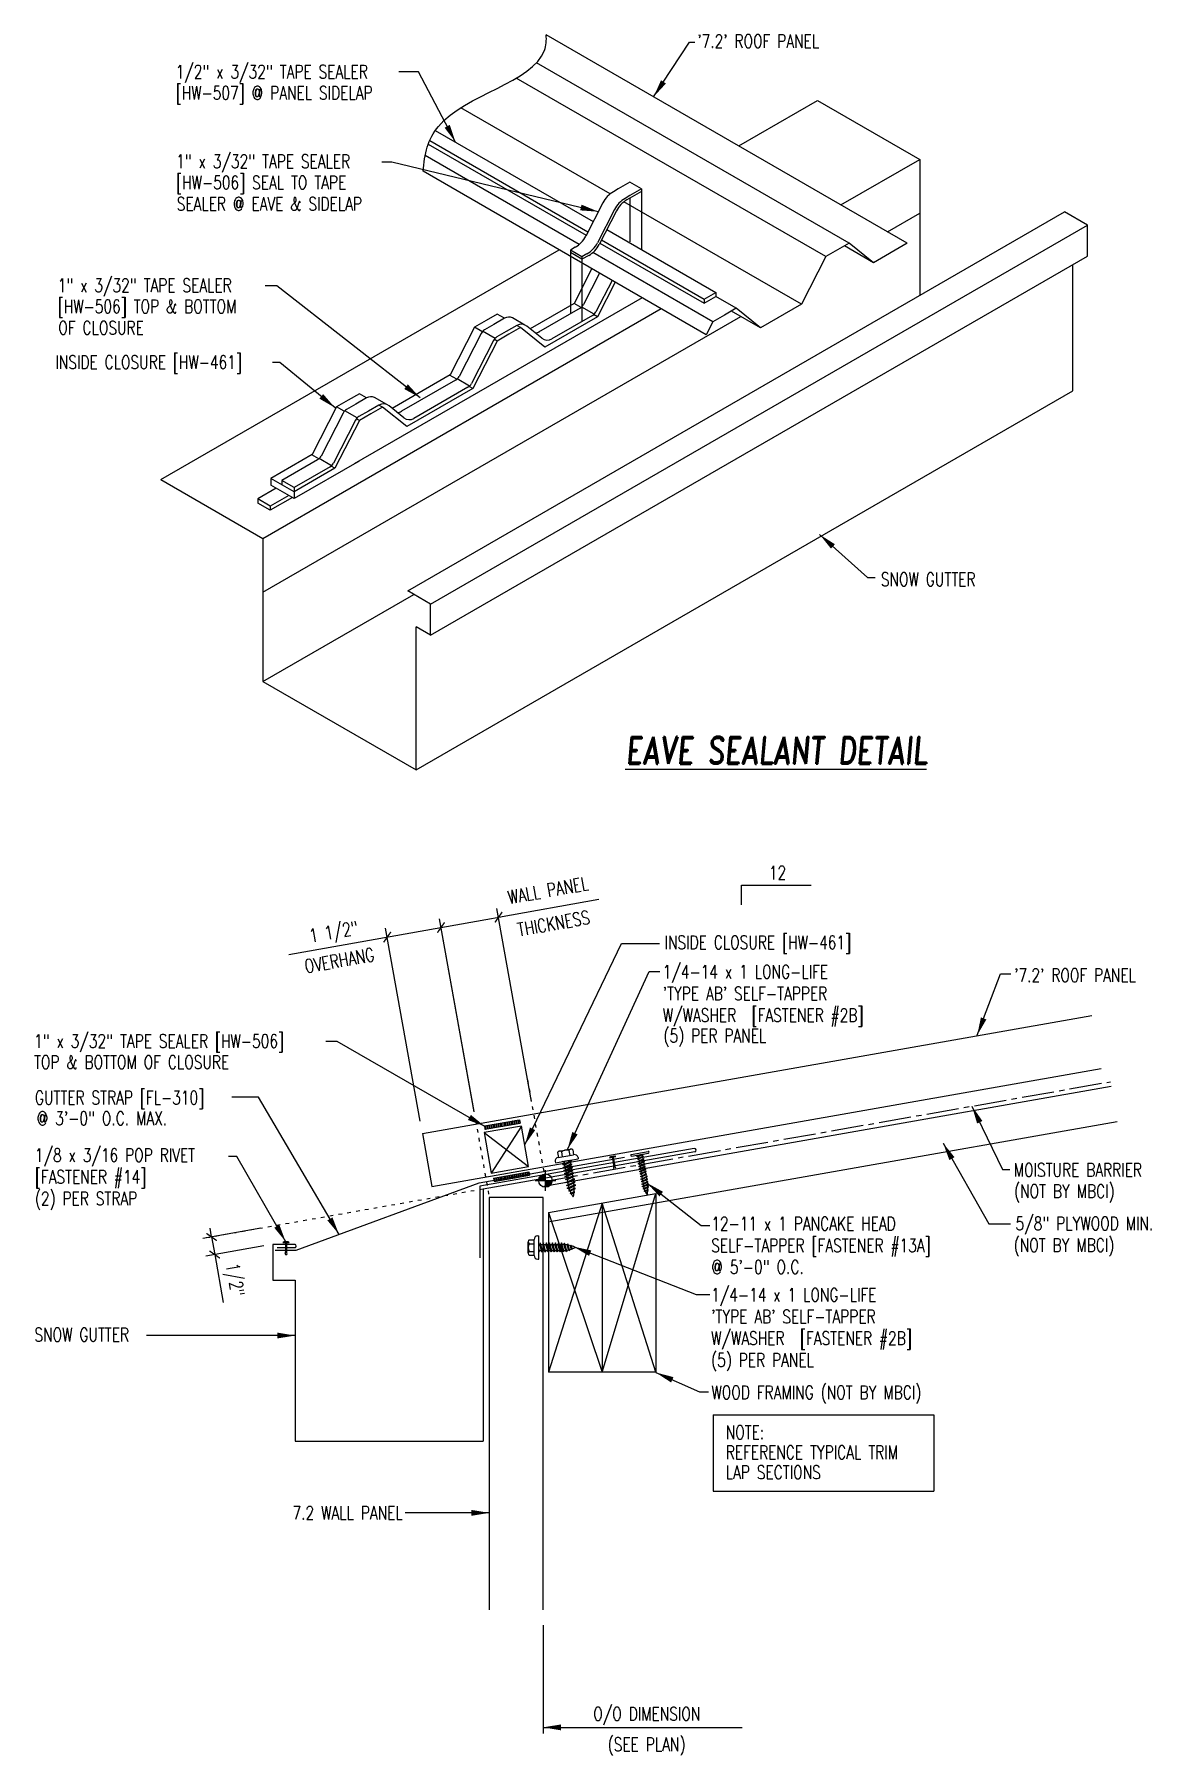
# Model space of a CAD drawing. Extents: x 9.3 to 40.5, y 9 to 57.1.
import ezdxf
from ezdxf.enums import TextEntityAlignment as Align

# ---------------------------------------------------------------- set-up
doc = ezdxf.new("R2010")
doc.units = 0
doc.header["$LTSCALE"] = 4
doc.header["$MEASUREMENT"] = 0
doc.linetypes.add('CENTER2', pattern=[1.125, 0.75, -0.125, 0.125, -0.125])
doc.linetypes.add('DOT2', pattern=[0.125, 0, -0.125])
doc.layers.get('0').update_dxf_attribs({"linetype": 'CONTINUOUS'})
for name, color, linetype in [('BARRIER', 253, 'CENTER2'), ('CLOSURE', 3, 'CONTINUOUS'), ('DIM', 2, 'CONTINUOUS'), ('DIM-DETAILS', 7, 'CONTINUOUS'), ('FASTENER', 9, 'CONTINUOUS'), ('GRID', 9, 'CONTINUOUS'), ('LABEL', 6, 'CONTINUOUS'), ('MARK', 1, 'CONTINUOUS'), ('PANEL', 11, 'CONTINUOUS'), ('PANEL-S', 11, 'CONTINUOUS'), ('SEALANT', 8, 'CONTINUOUS'), ('SECTION', 11, 'CONTINUOUS'), ('TAPE', 9, 'CONTINUOUS'), ('TEXT', 2, 'CONTINUOUS'), ('TRIM', 6, 'CONTINUOUS'), ('WOOD', 3, 'CONTINUOUS')]:
    doc.layers.add(name, color=color, linetype=linetype)
doc.styles.add('ROMAND', font='romand', dxfattribs={"height": 0.075})
doc.styles.add('TEXT', font='SIMPLEX.shx', dxfattribs={"width": 0.75, "height": 0.375})
doc.styles.add('TEXT1', font='ROMANS.shx', dxfattribs={"width": 0.75, "height": 0.375})
doc.dimstyles.new('DETAIL$7', dxfattribs={"dimscale": 4, "dimtxt": 0.375, "dimasz": 0.125, "dimexe": 0.0625, "dimexo": 0.0625, "dimgap": 0.0625, "dimtad": 1, "dimdec": 4, "dimzin": 3, "dimdsep": 46, "dimlunit": 4, "dimtxsty": 'TEXT', "dimblk": 'ARCHTICK', "dimcen": 0.0625, "dimclrd": 7, "dimclre": 7, "dimclrt": 2, "dimadec": 0, "dimazin": 0, "dimtfac": 0.6, "dimtdec": 4, "dimtmove": 0, "dimatfit": 3, "dimfxl": 0, "dimfrac": 2, "dimtolj": 1, "dimtzin": 0, "dimarcsym": 0})

# ---------------------------------------------------------------- blocks, each defined once
blk = doc.blocks.new('wp')
at = {"layer": 'SECTION'}
for p, q in [((-0.096, 0), (0.096, 0)), ((0, -0.096), (0, 0.096))]:
    blk.add_line(p, q, dxfattribs=at)
at = {"layer": 'SECTION', "const_width": 0.0625}
for points in [[(0, 0.031, 0.414214), (-0.031, 0, 1)], [(0, -0.031, 0.414214), (0.031, 0, 1)]]:
    blk.add_lwpolyline(points, format="xyb", dxfattribs=at)
at = {"layer": 'SECTION'}
blk.add_circle((0, 0), 0.0625, dxfattribs=at)
blk = doc.blocks.new('_ArchTick')
at = {"color": 0, "const_width": 0.15}
blk.add_lwpolyline([(-0.5, -0.5), (0.5, 0.5)], dxfattribs=at)
blk = doc.blocks.new('A$C30686E82')
for p, q in [((-2.715, 0.761), (3.437, 0.761)), ((-2.715, 0.761), (-2.715, -1.379)), ((3.437, 0.761), (3.437, -1.379)), ((-2.715, -1.379), (3.437, -1.379))]:
    blk.add_line(p, q)
at = {"layer": 'TEXT', "style": 'TEXT1', "width": 0.75}
for s, p in [('NOTE:', (-2.368, 0.081)), ('REFERENCE TYPICAL TRIM', (-2.368, -0.477)), ('LAP SECTIONS', (-2.368, -1.035))]:
    blk.add_text(s, height=0.375, dxfattribs=at).set_placement(p)
blk = doc.blocks.new('slopl1')
at = {"layer": 'MARK', "color": 6}
blk.add_lwpolyline([(0, 0), (0, 0.137), (0.487, 0.137)], dxfattribs=at)
at = {"layer": 'MARK', "color": 2, "style": 'TEXT1', "width": 0.75}
blk.add_text('12', height=0.0938, dxfattribs=at).set_placement((0.191, 0.178))
blk.add_attdef('SLOPL1', text='', height=0.0938, dxfattribs=at).set_placement((-0.055, 0.024), align=Align.RIGHT)
blk = doc.blocks.new('A$C6938402A')
at = {"layer": 'TAPE'}
h = blk.add_hatch(dxfattribs=at)
h.set_pattern_fill('DOTS', color=256, scale=0.35, angle=270, style=0)
h.set_pattern_definition([(270, (-22.332364, -26.379487), (0.021875, -0.0109375), [0, -0.021875])])
h.paths.add_polyline_path([(-0.563, -0.04), (-0.547, -0.132), (0.438, 0.041), (0.422, 0.134)])
at = {"layer": 'SEALANT'}
for p, q in [((-0.563, -0.04), (0.422, 0.134)), ((-0.547, -0.132), (0.438, 0.041)), ((0.422, 0.134), (0.438, 0.041)), ((-0.563, -0.04), (-0.547, -0.132))]:
    blk.add_line(p, q, dxfattribs=at)
blk = doc.blocks.new('LAY-LAB')
at = {"layer": 'LABEL', "color": 6, "style": 'ROMAND', "oblique": 5, "width": 0.75}
blk.add_attdef('LAY-LAB', (0.017, 0.036), '', height=0.188, dxfattribs=at)
blk = doc.blocks.new('fm3')
at = {"layer": 'FASTENER', "color": 12}
for p, q in [((-0.035, 0.018), (0.144, 0.018)), ((0.115, 0.04), (-0.006, 0.04)), ((0.043, 0.018), (0.043, -0.243)), ((0.067, 0.018), (0.067, -0.243)), ((0.035, -0.32), (0.075, -0.32))]:
    blk.add_line(p, q, dxfattribs=at)
for centre, radius, start, end in [((0.055, -0.066), 0.123, 119.4777, 136.6143), ((0.055, -0.066), 0.123, 43.3857, 60.5223), ((0.055, -0.297), 0.03, 143.7655, 228.4038), ((-0.02, -0.243), 0.0625, 323.7655, 0), ((0.129, -0.243), 0.0625, 180, 216.2345), ((0.055, -0.297), 0.03, 311.5962, 36.2345)]:
    blk.add_arc(centre, radius, start, end, dxfattribs=at)
blk = doc.blocks.new('FD-F14')
at = {"layer": 'TEXT', "style": 'TEXT1', "width": 0.75}
for s, p in [('1/8 x 3/16 POP RIVET', (0.005, -0.041)), ('[FASTENER #14]', (0.005, -0.193))]:
    blk.add_text(s, height=0.09375, dxfattribs=at).set_placement(p)
blk.add_attdef('(QUANTITY)', (0.005, -0.344), '', height=0.0938, dxfattribs=at)
blk = doc.blocks.new('st7')
at = {"layer": 'FASTENER'}
for p, q in [((-0.24, 0.082), (0.24, 0.082)), ((-0.24, 0.037), (0.24, 0.037)), ((-0.093, 0.003), (0.027, 0.037)), ((-0.069, -0.011), (-0.093, 0.003)), ((-0.069, -0.011), (0.095, 0.036)), ((-0.057, 0.037), (-0.057, 0.013)), ((0.059, 0.026), (0.059, -0.025)), ((-0.093, -0.069), (0.071, -0.022)), ((-0.069, -0.082), (-0.093, -0.069)), ((-0.093, -0.14), (0.071, -0.093)), ((-0.069, -0.154), (-0.093, -0.14)), ((-0.093, -0.212), (0.071, -0.165)), ((-0.069, -0.225), (-0.093, -0.212)), ((-0.093, -0.283), (0.071, -0.236)), ((-0.069, -0.296), (-0.093, -0.283)), ((-0.093, -0.354), (0.071, -0.307)), ((-0.069, -0.368), (-0.093, -0.354)), ((-0.093, -0.426), (0.071, -0.379)), ((-0.069, -0.439), (-0.093, -0.426)), ((-0.093, -0.497), (0.071, -0.45)), ((-0.069, -0.082), (0.095, -0.036)), ((-0.069, -0.154), (0.095, -0.107)), ((-0.069, -0.225), (0.095, -0.178)), ((-0.069, -0.296), (0.095, -0.25)), ((-0.069, -0.368), (0.095, -0.321)), ((-0.069, -0.439), (0.095, -0.392)), ((-0.069, -0.511), (0.095, -0.464)), ((-0.057, -0.008), (-0.057, -0.059)), ((-0.057, -0.079), (-0.057, -0.13)), ((-0.057, -0.15), (-0.057, -0.201)), ((-0.057, -0.222), (-0.057, -0.273)), ((-0.057, -0.293), (-0.057, -0.344)), ((-0.057, -0.365), (-0.057, -0.415)), ((-0.057, -0.436), (-0.057, -0.487)), ((0.059, -0.046), (0.059, -0.097)), ((0.059, -0.117), (0.059, -0.168)), ((0.059, -0.189), (0.059, -0.239)), ((0.059, -0.26), (0.059, -0.311)), ((0.059, -0.331), (0.059, -0.382)), ((0.059, -0.403), (0.059, -0.454)), ((0.059, -0.474), (0.059, -0.525)), ((0.095, -0.036), (0.071, -0.022)), ((0.095, -0.107), (0.071, -0.093)), ((0.095, -0.178), (0.071, -0.165)), ((0.095, -0.25), (0.071, -0.236)), ((0.095, -0.321), (0.071, -0.307)), ((0.095, -0.392), (0.071, -0.379)), ((0.095, -0.464), (0.071, -0.45)), ((-0.069, -0.511), (-0.093, -0.497)), ((-0.093, -0.568), (0.071, -0.522)), ((-0.069, -0.582), (-0.093, -0.568)), ((-0.093, -0.64), (0.071, -0.593)), ((-0.069, -0.653), (-0.093, -0.64)), ((-0.093, -0.711), (0.071, -0.664)), ((-0.069, -0.725), (-0.093, -0.711)), ((-0.093, -0.782), (0.071, -0.736)), ((-0.069, -0.796), (-0.093, -0.782)), ((-0.093, -0.854), (0.071, -0.807)), ((-0.069, -0.867), (-0.093, -0.854)), ((-0.078, -0.921), (0.061, -0.881)), ((-0.054, -0.934), (-0.078, -0.921)), ((-0.069, -0.582), (0.095, -0.535)), ((-0.069, -0.653), (0.095, -0.606)), ((-0.069, -0.725), (0.095, -0.678)), ((-0.069, -0.796), (0.095, -0.749)), ((-0.069, -0.867), (0.095, -0.821)), ((-0.058, -0.986), (0.041, -0.958)), ((-0.057, -0.507), (-0.057, -0.558)), ((-0.057, -0.579), (-0.057, -0.629)), ((-0.057, -0.65), (-0.057, -0.701)), ((-0.057, -0.721), (-0.057, -0.772)), ((-0.057, -0.793), (-0.057, -0.844)), ((-0.054, -0.934), (0.085, -0.895)), ((0.065, -0.972), (0.041, -0.958)), ((0.059, -0.545), (0.059, -0.596)), ((0.059, -0.617), (0.059, -0.668)), ((0.059, -0.688), (0.059, -0.739)), ((0.059, -0.759), (0.059, -0.81)), ((0.059, -0.831), (0.059, -0.861)), ((0.085, -0.895), (0.061, -0.881)), ((0.095, -0.535), (0.071, -0.522)), ((0.095, -0.606), (0.071, -0.593)), ((0.095, -0.678), (0.071, -0.664)), ((0.095, -0.749), (0.071, -0.736)), ((0.095, -0.821), (0.071, -0.807)), ((-0.034, -1), (-0.058, -0.986)), ((-0.034, -1), (0.065, -0.972)), ((-0.03, -1.05), (0.006, -1.04)), ((-0.006, -1.063), (-0.03, -1.05)), ((-0.006, -1.063), (0.03, -1.053)), ((0.03, -1.053), (0.006, -1.04))]:
    blk.add_line(p, q, dxfattribs=at)
for centre, radius, start, end in [((-0.238, 0.06), 0.0227, 94.6639, 265.3361), ((0.238, 0.06), 0.0227, 274.6639, 85.3361), ((0.502, -0.853), 0.56, 181.0834, 186.2136), ((0.502, -0.853), 0.56, 188.2489, 193.282), ((-0.501, -0.853), 0.56, 348.7524, 354.9475), ((-0.501, -0.853), 0.56, 357.0874, 0.7958), ((0.502, -0.853), 0.56, 194.889, 200.3099), ((0.502, -0.853), 0.56, 201.1572, 206.3807), ((-0.501, -0.853), 0.56, 333.6193, 338.828), ((-0.501, -0.853), 0.56, 339.4684, 347.2016)]:
    blk.add_arc(centre, radius, start, end, dxfattribs=at)
blk = doc.blocks.new('FZ6')
at = {"layer": 'FASTENER'}
for p, q in [((-0.324, 0.071), (-0.324, 0.037)), ((-0.324, 0.037), (0.324, 0.037)), ((-0.224, 0.171), (0.215, 0.171)), ((-0.215, 0.305), (-0.215, 0.171)), ((-0.161, 0.337), (0.161, 0.337)), ((-0.129, 0.035), (-0.124, 0.037)), ((-0.096, 0.017), (-0.129, 0.035)), ((-0.129, -0.049), (0.096, 0.015)), ((-0.124, 0.037), (-0.08, 0.037)), ((-0.107, 0.305), (-0.107, 0.171)), ((-0.096, 0.017), (-0.025, 0.037)), ((-0.08, 0.037), (0.08, 0.037)), ((-0.08, 0.021), (-0.08, -0.035)), ((0.08, 0.037), (0.08, 0.011)), ((0.129, -0.003), (0.096, 0.015)), ((0.107, 0.305), (0.107, 0.171)), ((0.215, 0.305), (0.215, 0.171)), ((0.324, 0.071), (0.324, 0.037)), ((-0.096, -0.068), (-0.129, -0.049)), ((-0.129, -0.134), (0.096, -0.069)), ((-0.096, -0.152), (-0.129, -0.134)), ((-0.129, -0.218), (0.096, -0.154)), ((-0.096, -0.237), (-0.129, -0.218)), ((-0.129, -0.303), (0.096, -0.238)), ((-0.096, -0.321), (-0.129, -0.303)), ((-0.129, -0.387), (0.096, -0.323)), ((-0.096, -0.406), (-0.129, -0.387)), ((-0.129, -0.471), (0.096, -0.407)), ((-0.096, -0.49), (-0.129, -0.471)), ((-0.096, -0.068), (0.129, -0.004)), ((-0.096, -0.152), (0.129, -0.088)), ((-0.096, -0.237), (0.129, -0.172)), ((-0.096, -0.321), (0.129, -0.257)), ((-0.096, -0.406), (0.129, -0.341)), ((-0.096, -0.49), (0.129, -0.426)), ((-0.08, -0.063), (-0.08, -0.12)), ((-0.08, -0.148), (-0.08, -0.204)), ((-0.08, -0.232), (-0.08, -0.288)), ((-0.08, -0.317), (-0.08, -0.373)), ((-0.08, -0.401), (-0.08, -0.457)), ((0.08, -0.016), (0.08, -0.074)), ((0.08, -0.102), (0.08, -0.158)), ((0.08, -0.186), (0.08, -0.243)), ((0.08, -0.27), (0.08, -0.327)), ((0.08, -0.355), (0.08, -0.412)), ((0.08, -0.44), (0.08, -0.496)), ((0.129, -0.088), (0.096, -0.069)), ((0.129, -0.172), (0.096, -0.154)), ((0.129, -0.257), (0.096, -0.238)), ((0.129, -0.341), (0.096, -0.323)), ((0.129, -0.426), (0.096, -0.407)), ((-0.129, -0.556), (0.096, -0.491)), ((-0.096, -0.575), (-0.129, -0.556)), ((-0.129, -0.64), (0.096, -0.576)), ((-0.096, -0.659), (-0.129, -0.64)), ((-0.121, -0.722), (0.092, -0.662)), ((-0.088, -0.741), (-0.121, -0.722)), ((-0.096, -0.575), (0.129, -0.51)), ((-0.096, -0.659), (0.129, -0.595)), ((-0.095, -0.799), (0.071, -0.752)), ((-0.061, -0.818), (-0.095, -0.799)), ((-0.088, -0.741), (0.125, -0.68)), ((-0.08, -0.485), (-0.08, -0.542)), ((-0.08, -0.57), (-0.08, -0.626)), ((-0.063, -0.877), (0.034, -0.847)), ((-0.029, -0.895), (-0.063, -0.877)), ((-0.061, -0.818), (0.104, -0.771)), ((-0.029, -0.895), (0.068, -0.866)), ((0.068, -0.866), (0.034, -0.847)), ((0.104, -0.771), (0.071, -0.752)), ((0.08, -0.524), (0.08, -0.58)), ((0.125, -0.68), (0.092, -0.662)), ((0.129, -0.51), (0.096, -0.491)), ((0.129, -0.595), (0.096, -0.576))]:
    blk.add_line(p, q, dxfattribs=at)
for centre, radius, start, end in [((-0.224, 0.071), 0.1, 90, 180), ((-0.161, 0.274), 0.0628, 29.8754, 150.1246), ((0, 0.141), 0.196, 56.9974, 123.0026), ((0.161, 0.274), 0.0628, 29.8754, 150.1246), ((0.224, 0.071), 0.1, 0, 90), ((0.676, -0.642), 0.757, 180.9696, 185.1765), ((0.676, -0.642), 0.757, 187.255, 191.3837), ((0.676, -0.642), 0.757, 193.4363, 197.6723), ((0.676, -0.642), 0.757, 199.1495, 206.7351), ((-0.676, -0.642), 0.757, 333.2649, 342.2085), ((-0.676, -0.642), 0.757, 343.5473, 349.3968), ((-0.676, -0.642), 0.757, 351.6648, 356.0901), ((-0.676, -0.642), 0.757, 358.2537, 2.5109)]:
    blk.add_arc(centre, radius, start, end, dxfattribs=at)
blk = doc.blocks.new('FD-F13A')
at = {"layer": 'TEXT', "style": 'TEXT1', "width": 0.75}
for s, p in [('12-11 x 1 PANCAKE HEAD', (0.005, -0.041)), ('SELF-TAPPER [FASTENER #13A]', (0.005, -0.193))]:
    blk.add_text(s, height=0.09375, dxfattribs=at).set_placement(p)
blk.add_attdef('(QUANTITY)', (0.005, -0.344), '', height=0.0938, dxfattribs=at)
blk = doc.blocks.new('FD-F2b')
at = {"layer": 'TEXT', "style": 'TEXT1', "width": 0.75}
for s, height, p in [('1/4-14 x 1 LONG-LIFE', 0.09375, (0.005, -0.041)), ("'TYPE AB' SELF-TAPPER", 0.09375, (0.005, -0.193)), ('W/WASHER', 0.0938, (0.005, -0.344)), ('[FASTENER #2B]', 0.09375, (0.625, -0.344))]:
    blk.add_text(s, height=height, dxfattribs=at).set_placement(p)
blk.add_attdef('(QUANTITY)', (0.005, -0.496), '', height=0.0938, dxfattribs=at)
at = {"layer": 'TEXT', "style": 'TEXT1', "flags": 1}
for tag, p in [('Color', (0.02, -0.714)), ('Calc', (0.02, -0.714)), ('Opt1', (0.02, -0.714)), ('Opt2', (0.02, -0.714)), ('Opt3', (0.02, -0.714)), ('Description', (0.02, -0.714)), ('Multiple', (0.02, -0.714)), ('Part', (0.02, -0.714)), ('Spare1', (0.02, -0.902)), ('Spare2', (0.02, -0.902)), ('Spare3', (0.02, -0.902)), ('Spare4', (0.02, -0.902)), ('Spare5', (0.02, -0.902)), ('Spare6', (0.02, -0.902)), ('Spare7', (0.02, -0.902)), ('Spare8', (0.02, -0.902)), ('Spare9', (0.02, -0.902)), ('Spare10', (0.02, -0.902))]:
    blk.add_attdef(tag, p, '', height=0.0938, dxfattribs=at)
blk = doc.blocks.new('A$C3D0C556B')
at = {"layer": 'WOOD'}
for p, q in [((0, 1.523), (4.389, 3.82)), ((0, 3.046), (4.389, 3.82)), ((4.91, 0.866), (4.389, 3.82)), ((0, 3.046), (0, 0)), ((0, 3.046), (4.649, 2.343)), ((4.649, 2.343), (0, 0)), ((0, 1.523), (4.649, 2.343)), ((4.91, 0.866), (0, 1.523)), ((0, 0), (4.91, 0.866))]:
    blk.add_line(p, q, dxfattribs=at)

msp = doc.modelspace()

# ---------------------------------------------------------------- linework, layer by layer
at = {"layer": 'BARRIER', "ltscale": 0.3}
msp.add_line((23.584, 25.039), (39.347, 27.818), dxfattribs=at)
at = {"layer": 'CLOSURE'}
for p, q in [((24.865, 50.508), (24.376, 49.553)), ((25.522, 50.146), (25.026, 49.178)), ((26.275, 49.712), (18.238, 45.071)), ((24.376, 49.553), (23.148, 48.844)), ((24.574, 49.439), (24.376, 49.553)), ((21.921, 49.073), (21.597, 48.886)), ((22.231, 49.252), (21.921, 49.073)), ((22.432, 49.136), (22.231, 49.252)), ((25.026, 49.178), (23.562, 48.333)), ((25.026, 49.178), (24.921, 49.239)), ((21.597, 48.886), (20.915, 47.555)), ((21.797, 48.77), (21.597, 48.886)), ((22.231, 48.502), (22.149, 48.55)), ((22.556, 48.69), (22.231, 48.502)), ((22.881, 48.877), (22.556, 48.69)), ((22.881, 48.877), (22.779, 48.936)), ((23.562, 48.333), (22.881, 48.877)), ((22.231, 48.502), (21.55, 47.171)), ((20.915, 47.555), (19.297, 46.62)), ((21.55, 47.171), (19.711, 46.11)), ((21.098, 47.432), (20.901, 47.546)), ((21.55, 47.171), (21.445, 47.232)), ((17.746, 46.662), (17.065, 45.331)), ((18.071, 46.85), (17.746, 46.662)), ((17.954, 46.542), (17.746, 46.662)), ((18.381, 47.029), (18.071, 46.85)), ((18.581, 46.913), (18.381, 47.029)), ((19.03, 46.654), (18.705, 46.466)), ((19.03, 46.654), (18.928, 46.713)), ((19.711, 46.11), (19.03, 46.654)), ((18.381, 46.279), (17.699, 44.948)), ((18.381, 46.279), (18.294, 46.329)), ((18.381, 46.279), (18.298, 46.327)), ((18.705, 46.466), (18.381, 46.279)), ((17.065, 45.331), (15.912, 44.666)), ((17.247, 45.209), (17.05, 45.323)), ((18.372, 45.149), (16.562, 44.104)), ((17.699, 44.948), (16.562, 44.291)), ((17.699, 44.948), (17.594, 45.009)), ((16.562, 44.291), (15.912, 44.666)), ((15.912, 44.666), (15.912, 44.479)), ((16.562, 44.104), (15.912, 44.479)), ((16.562, 44.291), (16.562, 44.104)), ((22.907, 26.581), (21.861, 26.396)), ((22.907, 26.581), (22.061, 25.264)), ((23.107, 25.448), (22.907, 26.581)), ((21.861, 26.396), (22.061, 25.264)), ((21.861, 26.396), (23.107, 25.448)), ((22.061, 25.264), (23.107, 25.448))]:
    msp.add_line(p, q, dxfattribs=at)
at = {"layer": 'DIM', "color": 7}
msp.add_line((23.509, 12.647), (23.509, 9.613), dxfattribs=at)
at = {"layer": 'DIM-DETAILS', "linetype": 'DOT2', "ltscale": 0.3}
for p, q in [((23.58, 25.061), (23.076, 27.917)), ((21.625, 26.74), (21.989, 24.678)), ((21.837, 24.818), (13.988, 23.434))]:
    msp.add_line(p, q, dxfattribs=at)
at = {"layer": 'GRID', "ltscale": 0.1}
for p, q in [((24.272, 50.97), (24.272, 49.261)), ((24.596, 50.853), (24.596, 49.048))]:
    msp.add_line(p, q, dxfattribs=at)
at = {"layer": 'PANEL'}
for p, q in [((20.143, 26.37), (38.829, 29.665)), ((20.403, 24.893), (39.09, 28.188)), ((20.143, 26.37), (20.403, 24.893)), ((23.509, 24.587), (22.009, 24.587)), ((22.009, 24.587), (22.009, 13.067)), ((23.509, 13.067), (23.509, 24.587))]:
    msp.add_line(p, q, dxfattribs=at)
at = {"layer": 'PANEL-S'}
for p, q in [((33.676, 51.234), (23.597, 57.053)), ((32.051, 51.233), (23.327, 56.27)), ((31.402, 50.858), (22.763, 55.845)), ((25.381, 52.61), (21.214, 55.016)), ((24.517, 51.196), (20.216, 53.679)), ((28.066, 48.677), (20.164, 53.24)), ((30.72, 49.527), (25.766, 52.388)), ((28.252, 49.04), (24.901, 50.974)), ((31.726, 51.046), (31.402, 50.858)), ((32.051, 51.233), (31.726, 51.046)), ((32.732, 50.689), (31.92, 51.158)), ((32.732, 50.689), (32.051, 51.233)), ((33.676, 51.234), (32.732, 50.689)), ((31.402, 50.858), (30.72, 49.527)), ((28.901, 49.415), (28.336, 49.741)), ((30.72, 49.527), (29.583, 48.87)), ((28.252, 49.04), (28.066, 48.677)), ((28.577, 49.227), (28.252, 49.04)), ((28.901, 49.415), (28.577, 49.227)), ((29.583, 48.87), (28.771, 49.339)), ((29.583, 48.87), (28.901, 49.415))]:
    msp.add_line(p, q, dxfattribs=at)
msp.add_open_spline([(20.164, 53.24), (20.187, 53.716), (20.596, 55.265), (23.509, 55.771), (23.61, 56.897), (23.597, 57.053)], degree=3, knots=[2.10919, 2.10919, 2.10919, 2.10919, 3.98318, 8.842634, 9.568229, 9.568229, 9.568229, 9.568229], dxfattribs=at)
at = {"layer": 'SEALANT'}
for p, q in [((28.011, 49.554), (28.336, 49.741)), ((28.011, 49.671), (28.011, 49.554))]:
    msp.add_line(p, q, dxfattribs=at)
at = {"layer": 'TAPE'}
for p, q in [((20.502, 54.382), (24.91, 51.837)), ((20.306, 54.002), (24.715, 51.457)), ((20.345, 54.097), (24.762, 51.547)), ((25.93, 52.936), (25.605, 52.748)), ((26.255, 52.748), (25.93, 52.936)), ((25.605, 52.748), (25.472, 52.671)), ((25.93, 52.561), (25.797, 52.484)), ((25.982, 52.52), (25.849, 52.444)), ((26.255, 52.748), (25.93, 52.561)), ((26.255, 52.678), (25.93, 52.49)), ((25.93, 52.49), (25.93, 51.274)), ((26.255, 52.748), (26.255, 52.678)), ((26.255, 52.678), (26.255, 51.06)), ((25.18, 52.364), (24.7, 51.427)), ((25.504, 52.176), (25.025, 51.24)), ((25.556, 52.136), (25.077, 51.199)), ((25.291, 51.617), (28.336, 49.859)), ((24.408, 51.119), (24.272, 51.041)), ((24.596, 50.853), (24.272, 51.041)), ((24.272, 51.041), (24.272, 50.97)), ((24.596, 50.783), (24.272, 50.97)), ((25.096, 51.237), (28.011, 49.554)), ((25.143, 51.328), (28.011, 49.671)), ((24.732, 50.932), (24.596, 50.853)), ((24.784, 50.891), (24.596, 50.783)), ((24.596, 50.853), (24.596, 50.783)), ((25.088, 50.397), (24.639, 49.52)), ((25.435, 50.196), (24.987, 49.319)), ((28.011, 49.671), (28.336, 49.859)), ((28.336, 49.859), (28.336, 49.741)), ((22.431, 49.136), (22.136, 48.965)), ((23.003, 48.948), (22.656, 49.149)), ((24.542, 49.417), (23.382, 48.747)), ((24.889, 49.217), (23.755, 48.562)), ((24.935, 49.251), (24.588, 49.451)), ((21.777, 48.712), (21.163, 47.513)), ((22.171, 48.575), (21.823, 48.775)), ((22.136, 48.965), (21.875, 48.815)), ((22.483, 48.765), (22.222, 48.614)), ((22.778, 48.935), (22.483, 48.765)), ((23.474, 48.583), (23.059, 48.914)), ((22.125, 48.512), (21.511, 47.312)), ((21.066, 47.41), (19.557, 46.539)), ((21.413, 47.21), (19.904, 46.339)), ((21.457, 47.242), (21.11, 47.442)), ((18.285, 46.742), (18.024, 46.592)), ((18.58, 46.913), (18.285, 46.742)), ((18.928, 46.712), (18.632, 46.542)), ((19.152, 46.725), (18.805, 46.925)), ((19.623, 46.36), (19.209, 46.691)), ((17.927, 46.489), (17.313, 45.29)), ((18.274, 46.289), (17.66, 45.089)), ((18.32, 46.352), (17.973, 46.552)), ((18.632, 46.542), (18.371, 46.391)), ((17.215, 45.187), (16.215, 44.609)), ((17.606, 45.019), (17.259, 45.219)), ((17.562, 44.987), (16.562, 44.409)), ((16.063, 44.391), (15.547, 44.093)), ((16.562, 44.409), (16.215, 44.609)), ((16.215, 44.609), (16.215, 44.492)), ((16.562, 44.409), (16.562, 44.291)), ((15.894, 43.893), (15.547, 44.093)), ((15.547, 44.093), (15.547, 43.975)), ((15.894, 43.775), (15.547, 43.975)), ((16.411, 44.191), (15.894, 43.893)), ((16.513, 44.132), (15.894, 43.775)), ((15.894, 43.893), (15.894, 43.775))]:
    msp.add_line(p, q, dxfattribs=at)
for centre, radius, start, end in [((25.847, 52.022), 0.75, 120, 152.8916), ((26.172, 51.834), 0.75, 120, 152.8916), ((26.224, 51.794), 0.75, 120, 152.8916), ((24.033, 51.769), 0.75, 300, 332.8916), ((24.357, 51.581), 0.75, 300, 332.8916), ((24.409, 51.541), 0.75, 300, 332.8916), ((24.417, 49.634), 0.25, 300, 332.8916), ((22.556, 48.919), 0.25, 66.4852, 120), ((24.764, 49.433), 0.25, 300, 332.8916), ((22, 48.598), 0.25, 120, 152.8916), ((22.347, 48.398), 0.25, 120, 152.8916), ((22.903, 48.719), 0.25, 51.3833, 120), ((23.283, 48.979), 0.25, 271.9424, 300), ((23.63, 48.778), 0.25, 231.3833, 300), ((20.941, 47.627), 0.25, 300, 332.8916), ((21.288, 47.426), 0.25, 300, 332.8916), ((18.705, 46.696), 0.25, 66.4852, 120), ((19.053, 46.496), 0.25, 51.3833, 120), ((18.149, 46.375), 0.25, 120, 152.8916), ((18.496, 46.175), 0.25, 120, 152.8916), ((19.432, 46.756), 0.25, 271.9424, 300), ((19.779, 46.555), 0.25, 231.3833, 300), ((17.09, 45.404), 0.25, 300, 332.8916), ((17.437, 45.203), 0.25, 300, 332.8916)]:
    msp.add_arc(centre, radius, start, end, dxfattribs=at)
at = {"layer": 'TEXT', "color": 7}
for p, q in [((22.267, 32.411), (25.066, 32.912)), ((21.582, 26.986), (20.616, 32.369)), ((21.583, 26.98), (20.616, 32.369)), ((20.66, 32.123), (22.334, 32.424)), ((20.66, 32.123), (22.069, 32.376)), ((23.19, 27.267), (22.223, 32.657)), ((16.409, 31.371), (20.66, 32.123)), ((20.081, 26.719), (19.115, 32.102)), ((15.629, 23.724), (14.01, 23.438)), ((14.256, 23.482), (14.213, 23.728)), ((15.715, 23.233), (14.097, 22.948)), ((14.256, 23.482), (14.343, 22.991)), ((14.343, 22.991), (14.579, 21.653))]:
    msp.add_line(p, q, dxfattribs=at)
at = {"layer": 'TRIM'}
for p, q in [((28.975, 53.948), (31.173, 55.217)), ((31.173, 55.217), (34.023, 53.572)), ((31.824, 52.303), (34.023, 53.572)), ((34.023, 53.572), (34.023, 49.775)), ((19.73, 41.523), (38.063, 52.108)), ((33.123, 51.553), (34.023, 52.073)), ((38.704, 51.738), (38.063, 52.108)), ((20.371, 41.153), (38.704, 51.738)), ((38.704, 50.869), (38.704, 51.738)), ((12.84, 44.632), (23.956, 51.05)), ((20.371, 40.284), (38.704, 50.869)), ((38.299, 47.111), (38.299, 50.635)), ((15.689, 42.987), (26.805, 49.405)), ((15.689, 41.488), (29.03, 49.19)), ((19.965, 36.526), (38.299, 47.111)), ((12.84, 44.632), (15.689, 42.987)), ((15.689, 42.987), (15.689, 38.995)), ((15.689, 38.995), (19.899, 41.425)), ((20.371, 41.153), (19.73, 41.523)), ((20.371, 40.284), (20.371, 41.153)), ((20.371, 40.284), (19.965, 40.518)), ((19.965, 36.526), (19.965, 40.518)), ((15.689, 38.995), (19.965, 36.526)), ((21.724, 24.996), (25.78, 25.711)), ((27.729, 25.953), (21.743, 24.897)), ((27.746, 25.86), (21.837, 24.818)), ((16.616, 23.115), (21.724, 24.996)), ((21.743, 24.897), (21.743, 22.897)), ((21.837, 24.818), (21.837, 17.776)), ((16.587, 23.276), (15.962, 23.276)), ((15.962, 23.276), (15.962, 22.276)), ((16.027, 23.115), (16.616, 23.115)), ((16.587, 23.183), (16.087, 23.183)), ((15.962, 22.276), (16.587, 22.276)), ((16.587, 22.276), (16.587, 17.776)), ((16.587, 17.776), (21.837, 17.776))]:
    msp.add_line(p, q, dxfattribs=at)
for centre, radius, start, end in [((27.736, 25.906), 0.0469, 281.9828, 98.0172), ((16.572, 23.23), 0.0492, 287.5668, 72.4332)]:
    msp.add_arc(centre, radius, start, end, dxfattribs=at)
at = {"layer": 'WOOD'}
for p, q in [((23.529, 24.902), (39.364, 27.695)), ((23.703, 23.918), (39.538, 26.71))]:
    msp.add_line(p, q, dxfattribs=at)

# ---------------------------------------------------------------- block references
msp.add_blockref('A$C30686E82', (30.977, 17.759))
at = {"layer": 'FASTENER'}
for name, p, rotation in [('FZ6', (24.179, 25.574), 10), ('fm3', (25.403, 25.684), 9.99999999999962), ('st7', (26.222, 25.747), 10.00000000000039), ('FZ6', (23.43, 23.188), 90)]:
    msp.add_blockref(name, p, dxfattribs=dict(at, rotation=rotation))
at = {"layer": 'FASTENER', "xscale": -1, "rotation": 99.99999999999987}
msp.add_blockref('A$C3D0C556B', (26.659, 24.693), dxfattribs=at)
at = {"layer": 'FASTENER'}
msp.add_blockref('fm3', (16.281, 23.309), dxfattribs=at)
at = {"layer": 'LABEL', "xscale": 4, "yscale": 4, "zscale": 4}
msp.add_blockref('LAY-LAB', (25.749, 36.55), dxfattribs=at).add_auto_attribs({'LAY-LAB': '%%UEAVE SEALANT DETAIL'})
at = {"layer": 'MARK', "xscale": 4, "yscale": 4, "zscale": 4}
msp.add_blockref('slopl1', (29.049, 32.757), dxfattribs=at)
at = {"layer": 'TEXT', "color": 7, "yscale": 0.25, "zscale": 0.25}
for p, xscale, rotation in [((20.66, 32.123), 0.25, 10.17465224019912), ((20.66, 32.123), 0.25, 190.1746522401992), ((22.267, 32.411), 0.2499999999999999, 10.17465224019914), ((19.16, 31.856), 0.2499999999999999, 190.1746522401991), ((14.256, 23.482), 0.25, 280.0000000000002), ((14.343, 22.991), 0.25, 100.0000000000002)]:
    msp.add_blockref('_ArchTick', p, dxfattribs=dict(at, xscale=xscale, rotation=rotation))
at = {"layer": 'TEXT'}
for name, p, xscale, yscale, zscale in [('FD-F2b', (26.83, 30.864), 4, 4, 4), ('wp', (23.576, 25.057), 3, 3, 3)]:
    msp.add_blockref(name, p, dxfattribs=dict(at, xscale=xscale, yscale=yscale, zscale=zscale))
for p in [(22.434, 26.622), (22.691, 25.165)]:
    msp.add_blockref('A$C6938402A', p, dxfattribs=at)
at = {"layer": 'TEXT', "xscale": 4, "yscale": 4, "zscale": 4}
for name, p, values in [('FD-F14', (9.303, 25.744), {'(QUANTITY)': '(2) PER STRAP'}), ('FD-F13A', (28.185, 23.831), {'(QUANTITY)': '@ 5\'-0" O.C.'}), ('FD-F2b', (28.18, 21.843), {'(QUANTITY)': '(5) PER PANEL'})]:
    msp.add_blockref(name, p, dxfattribs=at).add_auto_attribs(values)

# ---------------------------------------------------------------- texts
at = {"layer": 'TEXT', "style": 'TEXT1', "width": 0.75}
for s, p in [("'7.2' ROOF PANEL", (27.816, 56.688)), ('1/2" x 3/32" TAPE SEALER ', (13.252, 55.834)), ('[HW-507] @ PANEL SIDELAP', (13.252, 55.244)), ('1" x 3/32" TAPE SEALER ', (13.265, 53.331)), ('[HW-506] SEAL TO TAPE', (13.265, 52.741)), ('SEALER @ EAVE & SIDELAP', (13.283, 52.144)), ('1" x 3/32" TAPE SEALER ', (9.959, 49.87)), ('[HW-506] TOP & BOTTOM', (9.959, 49.281)), ('OF CLOSURE', (9.978, 48.684)), ('INSIDE CLOSURE [HW-461]', (9.895, 47.722)), ('SNOW GUTTER', (32.939, 41.659)), ('INSIDE CLOSURE [HW-461]', (26.9, 31.521)), ("'7.2' ROOF PANEL", (36.66, 30.603)), ('(5) PER PANEL', (26.871, 28.917)), ('1" x 3/32" TAPE SEALER [HW-506]', (9.299, 28.766)), ('TOP & BOTTOM OF CLOSURE', (9.299, 28.176)), ('GUTTER STRAP [FL-310] ', (9.324, 27.186)), ('@ 3\'-0" O.C. MAX.', (9.373, 26.609)), ('MOISTURE BARRIER', (36.647, 25.167)), ('(NOT BY MBCI)', (36.657, 24.573)), ('5/8" PLYWOOD MIN.', (36.699, 23.673)), ('(NOT BY MBCI)', (36.647, 23.068)), ('SNOW GUTTER', (9.311, 20.568)), ('WOOD FRAMING (NOT BY MBCI)', (28.209, 18.955)), ('O/O DIMENSION', (24.911, 9.979)), ('(SEE PLAN)', (25.314, 9.126))]:
    msp.add_text(s, height=0.375, dxfattribs=at).set_placement(p)
msp.add_text('7.2 WALL PANEL', height=0.375, dxfattribs=at).set_placement((19.59, 15.591), align=Align.RIGHT)
at = {"layer": 'TEXT', "color": 2, "char_height": 0.375, "attachment_point": 5, "style": 'TEXT1'}
for s, insert, rotation in [('\\A1;WALL PANEL', (23.648, 33.164), 10.1747), ('\\A1;1 1/2"', (17.672, 31.945), 10.1747), ('\\A1;THICKNESS', (23.805, 32.238), 10.1747), ('\\A1;OVERHANG', (17.823, 31.204), 10.1747), ('\\A1;1/2"', (14.854, 22.277), 280)]:
    msp.add_mtext(s, dxfattribs=dict(at, insert=insert, rotation=rotation))

# ---------------------------------------------------------------- leaders
at = {"layer": 'DIM'}
msp.add_leader([(23.509, 9.788), (29.071, 9.788)], dimstyle='DETAIL$7', dxfattribs=at)
at = {"layer": 'TEXT'}
for points in [[(26.596, 55.321), (27.599, 56.845), (27.747, 56.845)], [(21.067, 54.055), (20.028, 56.016), (19.485, 56.016)], [(25.051, 52.113), (19.286, 53.498), (19.013, 53.498)], [(20.078, 46.918), (16.08, 50.047), (15.753, 50.047)], [(17.704, 46.638), (16.163, 47.906), (15.958, 47.906)], [(31.23, 43.098), (32.567, 41.9), (32.781, 41.9)], [(23, 26.052), (25.698, 31.68), (26.759, 31.68)], [(24.19, 25.926), (26.475, 30.892), (26.772, 30.892)], [(35.63, 29.118), (36.28, 30.826), (36.568, 30.826)], [(21.887, 26.57), (17.764, 28.942), (17.447, 28.942)], [(17.813, 23.555), (15.568, 27.389), (14.818, 27.389)], [(35.483, 27.137), (36.335, 25.364), (36.535, 25.364)], [(34.676, 26.106), (35.952, 23.85), (36.56, 23.85)], [(16.326, 23.349), (14.961, 25.725), (14.726, 25.725)], [(26.415, 24.989), (27.921, 23.801), (28.166, 23.801)], [(24.359, 23.212), (27.787, 21.872), (28.166, 21.872)], [(16.587, 20.73), (13.53, 20.73), (12.438, 20.73)], [(26.659, 19.697), (27.874, 19.157), (28.127, 19.157)], [(22.009, 15.778), (20.542, 15.778), (19.661, 15.778)]]:
    msp.add_leader(points, dimstyle='DETAIL$7', dxfattribs=at)

doc.saveas('drawing.dxf')
